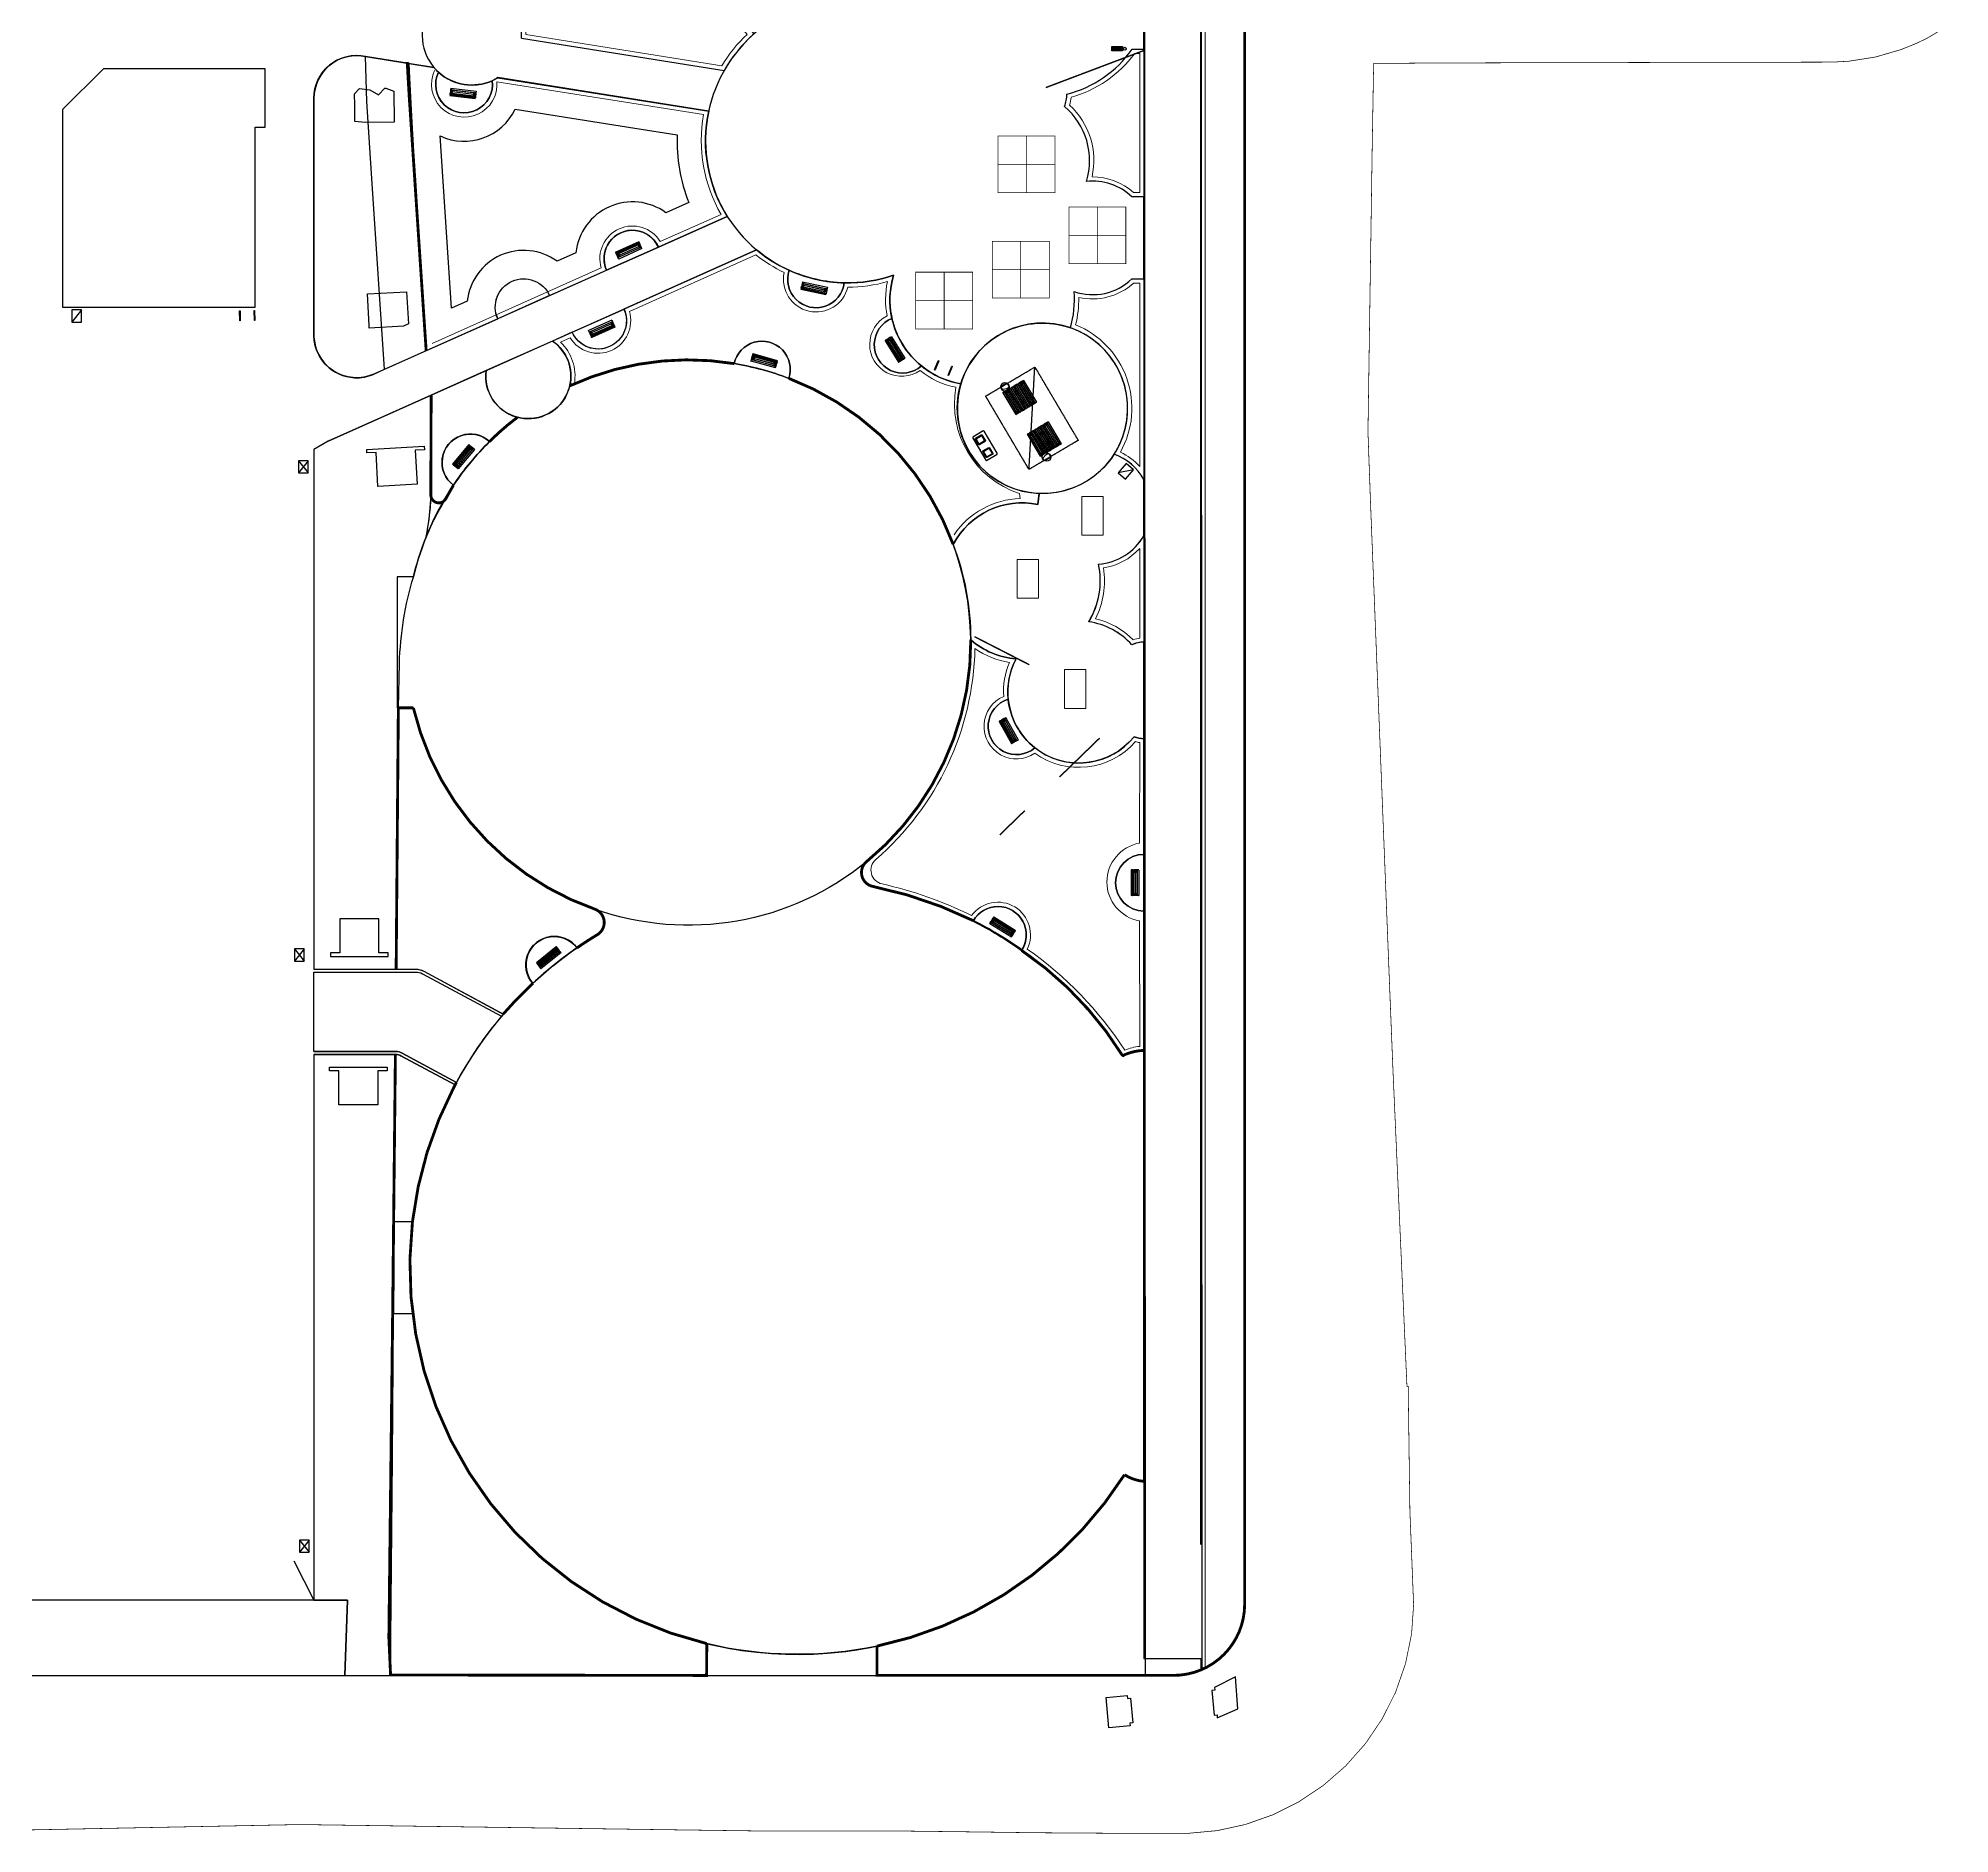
# Model space of a CAD drawing. Header units: millimetres. Extents: x 246416442 to 246896683, y 7418963194 to 7419503218.
# Drawn here: x 246744744 to 246879386, y 7419225736 to 7419352172 of the extents above; entities that cross this region are included whole.
import ezdxf
from ezdxf.lldxf.tags import DXFTag

# ---------------------------------------------------------------- set-up
doc = ezdxf.new("R2010")
doc.units = ezdxf.units.MM
doc.set_wipeout_variables(frame=1)
for name, pattern in [('24523-00-SURVEY$0$PHANTOM', [2.5, 1.25, -0.25, 0.25, -0.25, 0.25, -0.25]), ('DASHED', [0.75, 0.5, -0.25]), ('DASHED2', [9.525, 6.35, -3.175])]:
    doc.linetypes.add(name, pattern=pattern)
for name, color, linetype in [('1', 7, 'Continuous'), ('H-P-FOUNTAIN', 160, 'Continuous'), ('L-ANNO-TEXT', 1, 'Continuous'), ('L-D-BBQ', 7, 'Continuous'), ('L-EDGE-CONCRETE', 1, 'CONCRETE_EDGE_SHORT'), ('L-FB-BIKE PARKING', 1, 'Continuous'), ('L-FT-TABLE', 1, 'Continuous'), ('L-Hatch Boundary', 1, 'Continuous'), ('L-HS-CONCRETE PATH', 2, 'Continuous'), ('L-ROOT BARRIER', 94, '24523-00-SURVEY$0$PHANTOM'), ('L-ST-SHELTER', 6, 'DASHED2'), ('L-TURF LINES', 2, 'Continuous'), ('L-WB-BIN', 1, 'Continuous'), ('L-X-E.BBQ', 1, 'Continuous'), ('SHELTER FOUNDATIONS', 6, 'Continuous'), ('SHELTER OUTLINES', 10, 'DASHED')]:
    doc.layers.add(name, color=color, linetype=linetype)
doc.layers.add('L-ANNO-NONPLOT', color=4, linetype='Continuous', lineweight=5, plot=False)
for name, color, linetype, lineweight in [('L-SUB-SOIL DRAINAGE', 170, 'SUBSOIL', 20), ('L-X.EP-HANDBALL', 1, 'Continuous', 5), ('L-X.EP-TABLE TENNIS', 1, 'Continuous', 15)]:
    doc.layers.add(name, color=color, linetype=linetype, lineweight=lineweight)
doc.styles.get("Standard").update_dxf_attribs({"font": 'arial.ttf'})
doc.linetypes.add('CONCRETE_EDGE_SHORT', pattern='A,0.5,-0.2,["CE",Standard,S=0.1,R=0,X=-0.05,Y=-0.05],-0.2', length=0.9)
tags = doc.linetypes.add('SUBSOIL', pattern='A,12.7,-5.08,["SSD",Standard,S=2.54,R=0,X=-2.54,Y=-1.27],-6.35', length=24.13).pattern_tags.tags
tags[6] = DXFTag(74, 10)

# ---------------------------------------------------------------- blocks, each defined once
blk = doc.blocks.new('L-SP-HANDBALL')
at = {"layer": 'L-X.EP-HANDBALL', "ltscale": 0.1, "const_width": 50, "flags": 128}
blk.add_lwpolyline([(2000, 2000), (-2000, 2000), (-2000, -2000), (2000, -2000)], close=True, dxfattribs=at)
for points in [[(0, -2000), (0, 2000)], [(-2000, 0), (2000, 0)]]:
    blk.add_lwpolyline(points, dxfattribs=at)
blk = doc.blocks.new('UrbanFF_Apollo280')
at = {"layer": 'H-P-FOUNTAIN', "ltscale": 0.1}
h = blk.add_hatch(color=256, dxfattribs=at)
h.dxf.hatch_style = 1
h.paths.add_polyline_path([(-487, 95.5), (0, 95.5), (0, -95.5), (-487, -95.5)])
blk.add_lwpolyline([(-487, 95.5), (0, 95.5), (0, -95.5), (-487, -95.5)], close=True, dxfattribs=at)
at = {"layer": 'H-P-FOUNTAIN', "ltscale": 0.1, "flags": 128}
blk.add_lwpolyline([(0, 0), (29.5, 0)], dxfattribs=at)
at = {"layer": 'H-P-FOUNTAIN', "ltscale": 0.1}
blk.add_circle((97, 0), 67.5, dxfattribs=at)
blk = doc.blocks.new('Bench Seat')
at = {"layer": '1', "color": 7, "linetype": 'Continuous'}
for p, q in [((0, 523.049778), (0, 425.049778)), ((0, 408.049778), (0, 310.049778)), ((0, 293.049778), (0, 195.049778)), ((0, 102.017478), (0, 178.049778)), ((0, 102.017478), (0, 80.049778)), ((0, 80.049778), (0, 6)), ((5.585701, 29.880946), (1794.668938, 29.880946)), ((6, 529.049778), (1794, 529.049778)), ((6, 419.049778), (1794, 419.049778)), ((6, 414.049778), (75, 414.049778)), ((6, 304.049778), (75, 304.049778)), ((6, 299.049778), (75, 299.049778)), ((6, 189.049778), (75, 189.049778)), ((6, 184.049778), (1794, 184.049778)), ((6, 108.017478), (1794, 108.017478)), ((6, 81.171261), (1794, 81.171261)), ((6, 54.325045), (1794, 54.325045)), ((6, 0), (1794, 0)), ((75, 419.049778), (75, 184.027787)), ((125, 419.049778), (125, 184.027787)), ((125, 414.049778), (1675, 414.049778)), ((125, 304.049778), (1675, 304.049778)), ((125, 299.049778), (1675, 299.049778)), ((125, 189.049778), (1675, 189.049778)), ((1675, 419.049778), (1675, 184.027787)), ((1725, 419.049778), (1725, 184.027787)), ((1794, 414.049778), (1725, 414.049778)), ((1794, 304.049778), (1725, 304.049778)), ((1794, 299.049778), (1725, 299.049778)), ((1794, 189.049778), (1725, 189.049778)), ((1800, 523.049778), (1800, 425.049778)), ((1800, 408.049778), (1800, 310.049778)), ((1800, 293.049778), (1800, 195.049778)), ((1800, 178.049778), (1800, 80.049778)), ((1800, 80.049778), (1800, 6))]:
    blk.add_line(p, q, dxfattribs=at)
at = {"layer": '1', "color": 7, "linetype": 'DASHED'}
for p, q in [((65, 411.538783), (50, 396.538783)), ((50, 396.538783), (50, 206.538783)), ((50, 206.538783), (65, 191.538783)), ((135, 411.538783), (65, 411.538783)), ((65, 191.538783), (135, 191.538783)), ((150, 396.538783), (135, 411.538783)), ((135, 191.538783), (150, 206.538783)), ((150, 206.538783), (150, 396.538783)), ((1650, 396.538783), (1665, 411.538783)), ((1650, 206.538783), (1650, 396.538783)), ((1665, 191.538783), (1650, 206.538783)), ((1665, 411.538783), (1735, 411.538783)), ((1735, 191.538783), (1665, 191.538783)), ((1735, 411.538783), (1750, 396.538783)), ((1750, 206.538783), (1735, 191.538783)), ((1750, 396.538783), (1750, 206.538783))]:
    blk.add_line(p, q, dxfattribs=at)
at = {"layer": '1', "color": 7, "linetype": 'Continuous'}
for centre, start, end in [((6, 523.049778), 90, 180), ((6, 425.049778), 180, 270), ((6, 408.049778), 90, 180), ((6, 310.049778), 180, 270), ((6, 293.049778), 90, 180), ((6, 195.049778), 180, 270), ((6, 178.049778), 90, 180), ((6, 102.017478), 90, 180), ((6, 75.171261), 90, 180), ((6, 48.325045), 90, 180), ((6, 6), 180, 270), ((1794, 523.049778), 0, 90), ((1794, 425.049778), 270, 0), ((1794, 178.049778), 0, 90), ((1794, 102.017478), 0, 90), ((1794, 75.171261), 0, 90), ((1794, 48.325045), 0, 90), ((1794, 6), 270, 0)]:
    blk.add_arc(centre, 6, start, end, dxfattribs=at)
at = {"layer": '1', "color": 7, "linetype": 'Continuous', "extrusion": (0, 0, -1)}
for centre, start, end in [((-1794, 408.049778), 90, 180), ((-1794, 310.049778), 180, 270), ((-1794, 293.049778), 90, 180), ((-1794, 195.049778), 180, 270)]:
    blk.add_arc(centre, 6, start, end, dxfattribs=at)
blk = doc.blocks.new('Single Bin')
blk.add_wipeout([(393, -555), (-306, -1049), (-698, -494), (0, 0)]).dxf.layer = 'L-WB-BIN'
at = {"layer": 'L-WB-BIN'}
blk.add_lwpolyline([(0, 0), (-698, -494), (-306, -1049), (393, -555)], close=True, dxfattribs=at)
at = {"layer": 'L-WB-BIN', "flags": 128}
for points in [[(0, 0), (-306, -1049)], [(393, -555), (-698, -494)]]:
    blk.add_lwpolyline(points, dxfattribs=at)
blk = doc.blocks.new('WASTE-BIN SINGLE')
blk.add_wipeout([(246715081, 7419366940), (246715081, 7419366085), (246714401, 7419366085), (246714401, 7419366940)]).dxf.layer = 'L-WB-BIN'
at = {"layer": 'L-WB-BIN'}
blk.add_lwpolyline([(246714401, 7419366940), (246714401, 7419366085), (246715081, 7419366085), (246715081, 7419366940)], close=True, dxfattribs=at)
at = {"layer": 'L-WB-BIN', "flags": 128}
blk.add_lwpolyline([(246715081, 7419366940), (246714401, 7419366085)], dxfattribs=at)
blk = doc.blocks.new('GOSSI-Monaco-Table (1800mm)')
at = {"layer": '1', "color": 7, "linetype": 'Continuous'}
for p, q in [((-900, 846), (-900, 748)), ((-900, 632), (-900, 730)), ((-900, 518), (-900, 616)), ((-900, 402), (-900, 500)), ((-900, 337), (-900, 239)), ((-900, 222), (-900, 124)), ((-900, 107), (-900, 9)), ((894, 852), (-894, 852)), ((894, 742), (-894, 742)), ((894, 736), (-894, 736)), ((894, 626), (-894, 626)), ((894, 622), (-894, 622)), ((894, 512), (-894, 512)), ((894, 506), (-894, 506)), ((894, 396), (-894, 396)), ((894, 343), (-894, 343)), ((894, 233), (-894, 233)), ((894, 228), (-894, 228)), ((894, 118), (-894, 118)), ((894, 113), (-894, 113)), ((894, 3), (-894, 3)), ((-894, 3), (-894, -2)), ((900, 846), (900, 748)), ((900, 632), (900, 730)), ((900, 518), (900, 616)), ((900, 402), (900, 500)), ((900, 337), (900, 239)), ((900, 222), (900, 124)), ((900, 107), (900, 9)), ((-906, -402), (-906, -500)), ((-906, -616), (-906, -518)), ((-906, -730), (-906, -632)), ((-906, -846), (-906, -748)), ((-900, -106), (-900, -8)), ((-900, -221), (-900, -123)), ((-900, -336), (-900, -238)), ((894, -2), (-894, -2)), ((894, -112), (-894, -112)), ((894, -117), (-894, -117)), ((894, -227), (-894, -227)), ((894, -232), (-894, -232)), ((894, -342), (-894, -342)), ((894, -396), (-894, -396)), ((894, -506), (-894, -506)), ((894, -512), (-894, -512)), ((894, -622), (-894, -622)), ((894, -626), (-894, -626)), ((894, -736), (-894, -736)), ((894, -742), (-894, -742)), ((894, -852), (-894, -852)), ((900, -106), (900, -8)), ((900, -221), (900, -123)), ((900, -336), (900, -238)), ((900, -402), (900, -500)), ((900, -616), (900, -518)), ((900, -730), (900, -632)), ((900, -846), (900, -748))]:
    blk.add_line(p, q, dxfattribs=at)
at = {"layer": '1', "color": 7, "linetype": 'DASHED'}
for p, q in [((-850, 719), (-835, 734)), ((-850, 529), (-850, 719)), ((-835, 514), (-850, 529)), ((-835, 734), (-765, 734)), ((-765, 514), (-835, 514)), ((-765, 734), (-750, 719)), ((-750, 529), (-765, 514)), ((-750, 719), (-750, 529)), ((-492, 98), (-342, 98)), ((-492, -97), (-492, 98)), ((-342, -97), (-342, 98)), ((343, -97), (343, 98)), ((493, 98), (343, 98)), ((493, -97), (493, 98)), ((765, 734), (750, 719)), ((750, 719), (750, 529)), ((750, 529), (765, 514)), ((835, 734), (765, 734)), ((765, 514), (835, 514)), ((850, 719), (835, 734)), ((835, 514), (850, 529)), ((850, 529), (850, 719)), ((-856, -529), (-841, -514)), ((-856, -719), (-856, -529)), ((-841, -734), (-856, -719)), ((-841, -514), (-771, -514)), ((-771, -734), (-841, -734)), ((-771, -514), (-756, -529)), ((-756, -719), (-771, -734)), ((-756, -529), (-756, -719)), ((-492, -97), (-342, -97)), ((493, -97), (343, -97)), ((765, -514), (750, -529)), ((750, -529), (750, -719)), ((750, -719), (765, -734)), ((835, -514), (765, -514)), ((765, -734), (835, -734)), ((850, -529), (835, -514)), ((835, -734), (850, -719)), ((850, -719), (850, -529))]:
    blk.add_line(p, q, dxfattribs=at)
at = {"layer": '1', "color": 7, "linetype": 'Continuous', "extrusion": (0, 0, -1)}
for centre, start, end in [((894, 846), 0, 90), ((894, 748), 270, 0), ((894, 730), 0, 90), ((894, 632), 270, 0), ((894, 616), 0, 90), ((894, 518), 270, 0), ((894, 337), 0, 90), ((894, 239), 270, 0), ((894, 222), 0, 90), ((894, 124), 270, 0), ((894, 107), 0, 90), ((894, 9), 270, 0), ((-894, 500), 90, 180), ((-894, 402), 180, 270), ((900, -402), 0, 90), ((900, -500), 270, 0), ((900, -518), 0, 90), ((900, -616), 270, 0), ((900, -632), 0, 90), ((900, -730), 270, 0), ((894, -8), 0, 90), ((894, -106), 270, 0), ((894, -123), 0, 90), ((894, -221), 270, 0), ((-894, -238), 90, 180), ((-894, -336), 180, 270), ((-894, -748), 90, 180), ((-894, -846), 180, 270)]:
    blk.add_arc(centre, 6, start, end, dxfattribs=at)
at = {"layer": '1', "color": 7, "linetype": 'Continuous'}
for centre, start, end in [((-894, 500), 90, 180), ((-894, 402), 180, 270), ((894, 846), 0, 90), ((894, 748), 270, 0), ((894, 730), 0, 90), ((894, 632), 270, 0), ((894, 616), 0, 90), ((894, 518), 270, 0), ((894, 337), 0, 90), ((894, 239), 270, 0), ((894, 222), 0, 90), ((894, 124), 270, 0), ((894, 107), 0, 90), ((894, 9), 270, 0), ((-900, -748), 90, 180), ((-900, -846), 180, 270), ((-894, -238), 90, 180), ((-894, -336), 180, 270), ((894, -8), 0, 90), ((894, -106), 270, 0), ((894, -123), 0, 90), ((894, -221), 270, 0), ((894, -402), 0, 90), ((894, -500), 270, 0), ((894, -518), 0, 90), ((894, -616), 270, 0), ((894, -632), 0, 90), ((894, -730), 270, 0)]:
    blk.add_arc(centre, 6, start, end, dxfattribs=at)
blk = doc.blocks.new('GX_BBQ_Frontier x2')
at = {"layer": 'L-D-BBQ', "flags": 128}
for points in [[(900, 475), (-900, 475), (-950, 425), (-950, -425), (-900, -475), (900, -475), (950, -425), (950, 425)], [(-790, -315), (-790, 165), (-760, 195), (-280, 195), (-250, 165), (-250, -315), (-280, -345), (-760, -345)], [(-740, -295), (-740, 144), (-739, 145), (-301, 145), (-300, 144), (-300, -295), (-301, -295), (-739, -295)], [(250, -315), (250, 165), (280, 195), (760, 195), (790, 165), (790, -315), (760, -345), (280, -345)], [(300, -295), (300, 144), (301, 145), (739, 145), (740, 144), (740, -295), (739, -295), (301, -295)]]:
    blk.add_lwpolyline(points, close=True, dxfattribs=at)
for points in [[(-950, 425), (-950, -425)], [(950, -425), (950, 425)], [(-900, -475), (900, -475)], [(-900, -475), (900, -475)]]:
    blk.add_lwpolyline(points, dxfattribs=at)
at = {"layer": 'L-ANNO-TEXT', "insert": (-102, -387), "char_height": 50, "attachment_point": 1}
blk.add_mtext_dynamic_manual_height_columns('{\\fArial Narrow|b1|i0|c0|p34;FRONT}', width=200.33, gutter_width=17.5, heights=[52.1], dxfattribs=at)
blk = doc.blocks.new('GX_Shelter_Riverside_6x4')
at = {"layer": 'SHELTER FOUNDATIONS'}
for points in [[(-3041, 299), (-3040, 724, -0.4429807), (-2990, 774), (-2858, 775, -0.3220332), (-2809, 741), (-2713, 474), (-2709, 457), (-2709, 299, -0.4142136), (-2760, 248), (-2990, 248, -0.4155926), (-3041, 299)], [(2709, 299, 0.4142136), (2760, 248), (2995, 248, 0.4015829), (3040, 299), (3041, 724, 0.4142136), (2990, 775), (2857, 774, 0.3327199), (2809, 741), (2712, 474), (2709, 457), (2709, 299)]]:
    blk.add_lwpolyline(points, format="xyb", dxfattribs=at)
for centre in [(-2875, 515), (2875, 515)]:
    blk.add_circle(centre, 300, dxfattribs=at)
at = {"layer": 'SHELTER OUTLINES', "color": 252, "flags": 128}
blk.add_lwpolyline([(3000, -2000), (-3000, -2000), (-3000, 2022), (3000, 2022), (3000, -2000)], close=True, dxfattribs=at)
blk.add_lwpolyline([(-3000, 2022), (3000, -2000)], dxfattribs=at)

msp = doc.modelspace()

# ---------------------------------------------------------------- linework, layer by layer
at = {"layer": 'L-EDGE-CONCRETE', "ltscale": 25, "const_width": 200, "flags": 128}
for points in [[(246770732, 7419350506), (246770866, 7419348193), (246772068, 7419330187)], [(246791836, 7419239124), (246791819, 7419236885), (246769562, 7419236918), (246769441, 7419239520), (246769707, 7419262376), (246769902, 7419280618)]]:
    msp.add_lwpolyline(points, dxfattribs=at)
for points in [[(246793768, 7419329260, 0.1501897), (246782182, 7419327692)], [(246809190, 7419316531, 0.2163126), (246797617, 7419328220)], [(246772419, 7419327037), (246772395, 7419319970, 0.7909455), (246773488, 7419319817), (246773983, 7419320684)], [(246778500, 7419325481, 0.0359497), (246776531, 7419323773)], [(246770109, 7419305016), (246771167, 7419305016, 0.2552672), (246783940, 7419290847, -0.6344461), (246784126, 7419289047, 0.0155402), (246782698, 7419288124, 0.0155402)]]:
    msp.add_lwpolyline(points, format="xyb", dxfattribs=at)
at = {"layer": 'L-EDGE-CONCRETE', "linetype": 'CONCRETE_EDGE_SHORT', "ltscale": 25, "const_width": 200, "flags": 128}
for points in [[(246810430, 7419309812, -0.2262976), (246803100, 7419294201, 0.6345961), (246803537, 7419292444, -0.0640171), (246810610, 7419290033, -0.1108518)], [(246814008, 7419287939, -0.1053609), (246821121, 7419280526, -0.1051353), (246822569, 7419280895)]]:
    msp.add_lwpolyline(points, format="xyb", dxfattribs=at)
at = {"layer": 'L-EDGE-CONCRETE', "ltscale": 25, "flags": 128}
for points in [[(246769955, 7419286618, 200, 200, 0), (246770109, 7419305016, 0, 0, 0)], [(246777498, 7419283460, 200, 200, -0.023844), (246779593, 7419285620, 0, 0, 0)], [(246791836, 7419239124, 200, 200, -0.3794693), (246771102, 7419268826, 200, 200, -0.0914942), (246774028, 7419278320, 200, 200, -0.0034488), (246774201, 7419278648, 200, 200, -0.0034488)]]:
    msp.add_lwpolyline(points, format="xyseb", dxfattribs=at)
at = {"layer": 'L-FB-BIKE PARKING', "ltscale": 0.1, "flags": 128}
for points in [[(246758973, 7419332284, -0.9115334), (246758943, 7419332283), (246758927, 7419332973, -0.8293658), (246758957, 7419332973)], [(246759973, 7419332306), (246759957, 7419332996, -0.8293658), (246759987, 7419332996), (246760002, 7419332307, -0.9115334)], [(246807910, 7419328812, -0.9115334), (246807882, 7419328823), (246808140, 7419329462, -0.8293658), (246808168, 7419329451)], [(246808837, 7419328437), (246809095, 7419329077, -0.8293658), (246809123, 7419329065), (246808865, 7419328426, -0.9115334)]]:
    msp.add_lwpolyline(points, format="xyb", close=True, dxfattribs=at)
at = {"layer": 'L-Hatch Boundary', "flags": 128}
for points in [[(246826627, 7419246110), (246826627, 7419455961, -0.2954493), (246828990, 7419459611), (246856644, 7419472017, 0.0010524), (246856654, 7419472021, -0.0809765), (246860439, 7419473045, -0.0375207), (246863391, 7419473125, -0.1328762), (246867597, 7419471815), (246869374, 7419475070, 0.0841264), (246865949, 7419476513), (246865174, 7419475479, 0.0563621), (246860183, 7419475532, 0.0809765), (246855621, 7419474298), (246822675, 7419459518), (246822627, 7419455900), (246822627, 7419238093), (246826627, 7419238089)], [(246778787, 7419352374, 1.628402), (246773220, 7419349550, 1)]]:
    msp.add_lwpolyline(points, format="xyb", dxfattribs=at)
for points in [[(246817032, 7419347369, 0.1015856), (246817196, 7419348239, 0.1802333), (246821799, 7419351400), (246822628, 7419351400), (246822627, 7419360604), (246821800, 7419360600, 0.8097873), (246807405, 7419354459, 0.1339414), (246806488, 7419353751, 0.158128), (246800413, 7419354858, 0.1704275), (246799484, 7419356615, -0.0961012), (246794507, 7419353811, 0.147253), (246795159, 7419352472, 0.822178), (246804989, 7419335487, 0.4513273), (246809732, 7419327840, -0.4267788), (246817449, 7419331780, 0.0924046), (246817710, 7419334332, 0.2810224), (246821780, 7419335229), (246822628, 7419335229), (246822628, 7419341004), (246821777, 7419341004, 0.2216141), (246818578, 7419342091, 0.2997248)], [(246767167, 7419350952, 0.4142136), (246764167, 7419347952), (246764167, 7419331137, 0.38711), (246767017, 7419328268, 0.1224289), (246768390, 7419328525), (246769139, 7419328859), (246768269, 7419341929), (246767900, 7419347710), (246767797, 7419350889)], [(246776531, 7419323773, 0.0250356), (246775184, 7419322300, 0.0258306), (246773992, 7419320700, -1.0533388), (246776531, 7419323773)]]:
    msp.add_lwpolyline(points, format="xyb", close=True, dxfattribs=at)
at = {"layer": 'L-Hatch Boundary'}
for points in [[(246764167, 7419347952), (246764167, 7419331137, 0.38711), (246767017, 7419328268, 0.1178312), (246768390, 7419328525), (246769138, 7419328863), (246772093, 7419330179), (246771649, 7419337156), (246771331, 7419342156), (246771201, 7419344202), (246771071, 7419346249), (246770923, 7419349370), (246770879, 7419350391), (246767797, 7419350889, 0.476827), (246764167, 7419347952)], [(246780765, 7419334050), (246784774, 7419335836, -0.9974578), (246788436, 7419337470), (246793279, 7419339627, -0.1953735), (246791968, 7419347040), (246777127, 7419349397, -0.045761), (246776722, 7419349182, -1.3414788), (246772935, 7419349783, -0.0300487), (246772618, 7419350110), (246770802, 7419350404), (246770883, 7419347996), (246770981, 7419346249), (246771118, 7419344202), (246771253, 7419342162), (246772053, 7419330161), (246777107, 7419332420, -0.9970289), (246780765, 7419334050)], [(246776722, 7419349182, -1.3401645), (246772933, 7419349779, 0.29722), (246776722, 7419349182)], [(246774962, 7419333652), (246773857, 7419333158), (246773051, 7419345291, 0.4105847), (246778342, 7419347179), (246786769, 7419345840), (246789754, 7419345366, 0.1016364), (246790559, 7419340605), (246788950, 7419339888, 0.5773575), (246782622, 7419337067), (246781286, 7419336472, 0.5767756), (246774962, 7419333652)], [(246784774, 7419335836, -1.0000155), (246788427, 7419337466), (246784774, 7419335836)], [(246809190, 7419316531, -0.3326777), (246815149, 7419319343), (246815243, 7419320118, -0.4903152), (246809732, 7419327840, -0.1296213), (246806950, 7419329099, -1.1858523), (246804878, 7419332444, -0.1290668), (246804988, 7419335486, -0.0905234), (246801518, 7419334950, -1.1053404), (246797636, 7419335831, -0.0687871), (246795342, 7419337267), (246786004, 7419333100, -1), (246782351, 7419331469), (246780966, 7419330852, -0.3089134), (246782182, 7419327692, -0.1503622), (246793768, 7419329260, -1.0533407), (246797617, 7419328220, -0.2163133)], [(246777111, 7419332422, -0.9987952), (246780766, 7419334047), (246777111, 7419332422)], [(246801519, 7419334949, -1.1052079), (246797636, 7419335831, 0.1004964), (246801519, 7419334949)], [(246786004, 7419333100, -0.9999857), (246782351, 7419331469), (246786004, 7419333100)], [(246806950, 7419329099, -1.1858523), (246804878, 7419332444, 0.1685186), (246806950, 7419329099)], [(246776287, 7419328764, 1.7801831), (246780966, 7419330852), (246776287, 7419328764)], [(246793768, 7419329260, -1.0533407), (246797617, 7419328220, 0.0502166), (246793768, 7419329260)], [(246773992, 7419320700, -1.0533388), (246776531, 7419323773, 0.0250356), (246775184, 7419322300, 0.0258306)], [(246814945, 7419302202, -1.2249976), (246813064, 7419305635, 0.2033358), (246814945, 7419302202)], [(246822627, 7419290702, -1), (246822627, 7419294702), (246822627, 7419290702)], [(246810615, 7419290039, -1.0168622), (246814031, 7419287975, 0.0366718), (246810615, 7419290039)], [(246779580, 7419285607, -1.0391112), (246782683, 7419288114, 0.0365788), (246779580, 7419285607)], [(246824894, 7419236889), (246814216, 7419236889), (246803819, 7419236889), (246803819, 7419238952, 0.2022985), (246821256, 7419251018, 0.1225284), (246822627, 7419250552), (246822627, 7419246104), (246822627, 7419238089), (246826632, 7419238089), (246826632, 7419237239, -0.0994705)], [(246791819, 7419236889), (246803819, 7419236889), (246803819, 7419238948, -0.1108547), (246791819, 7419239128)]]:
    msp.add_lwpolyline(points, format="xyb", close=True, dxfattribs=at)
msp.add_lwpolyline([(246770802, 7419350404), (246770845, 7419349001), (246770883, 7419347996), (246770923, 7419347194), (246771252, 7419342148), (246772053, 7419330161)], dxfattribs=at)
for points in [[(246767030, 7419348249), (246767379, 7419348644), (246768109, 7419348539), (246768712, 7419348198), (246769155, 7419348664), (246769237, 7419348666), (246769789, 7419348450), (246769818, 7419346266), (246767773, 7419346249), (246767054, 7419346316), (246767037, 7419347469), (246767030, 7419348249)], [(246768058, 7419331953), (246767938, 7419334170), (246770692, 7419334309), (246770821, 7419332068), (246770477, 7419331887), (246768062, 7419331755), (246768058, 7419331953)]]:
    msp.add_lwpolyline(points, close=True, dxfattribs=at)
at = {"layer": 'L-Hatch Boundary', "ltscale": 0.1, "transparency": 33554687}
for points in [[(246809732, 7419327840, -0.1296213), (246806950, 7419329099, -1.1858523), (246804878, 7419332444, -0.1290668), (246804988, 7419335486, -0.0905234), (246801518, 7419334950, -1.1053404), (246797636, 7419335831, -0.0687871), (246795342, 7419337267), (246786003, 7419333100, -1), (246782351, 7419331469), (246780966, 7419330852, -0.3089134), (246782182, 7419327692, -0.1503622), (246793768, 7419329260, -1.0533407), (246797617, 7419328220, -0.2164261), (246809190, 7419316531, -0.3326777), (246815149, 7419319343), (246815243, 7419320118, -0.4903152)], [(246778500, 7419325481, -0.3772222), (246776287, 7419328764), (246772417, 7419327037), (246772417, 7419322719), (246772397, 7419320011), (246772347, 7419319156), (246772237, 7419318156), (246772044, 7419317002, -0.0526372), (246773992, 7419320700, -1.0416954), (246776498, 7419323803, -0.0138952)], [(246777497, 7419283461, -0.0231824), (246779576, 7419285612, -1.0400356), (246782683, 7419288114, -0.0157071), (246784126, 7419289047, 0.6344461), (246783940, 7419290847, -0.2552683), (246771167, 7419305016), (246770109, 7419305016), (246770002, 7419292166), (246770002, 7419286618), (246771394, 7419286618), (246771652, 7419286573), (246771894, 7419286475)], [(246769918, 7419280618), (246769837, 7419272166), (246769809, 7419268824), (246769802, 7419268824), (246769682, 7419252190), (246769587, 7419242023), (246769537, 7419236880), (246783079, 7419236889), (246791819, 7419236889), (246791819, 7419239128, -0.4901075), (246774114, 7419278484), (246770294, 7419280523, 0.1230413)]]:
    msp.add_lwpolyline(points, format="xyb", close=True, dxfattribs=at)
at = {"layer": 'L-Hatch Boundary'}
for points in [[(246772417, 7419321656, -0.0497311), (246772077, 7419317156, -0.0229031), (246773992, 7419320700, -1.0533215), (246776531, 7419323773, -0.0307553), (246778500, 7419325481, -0.3772939), (246776287, 7419328764), (246772417, 7419327037), (246772417, 7419321656)], [(246803100, 7419294201, -0.262894), (246783942, 7419290846, -0.6330754), (246784125, 7419289048, 0.2321352), (246771102, 7419268826), (246769809, 7419268836), (246769756, 7419262376), (246771118, 7419262376, 0.0414507), (246772033, 7419257949, 0.6439476), (246821255, 7419251018, 0.122544), (246822627, 7419250552), (246822627, 7419280894, 0.1508878), (246821155, 7419280473, 0.2094932), (246803298, 7419292491, -0.5332991), (246803100, 7419294201)]]:
    msp.add_lwpolyline(points, format="xyb", dxfattribs=at)
at = {"layer": 'L-Hatch Boundary', "color": 254}
msp.add_lwpolyline([(246767887, 7419323223), (246771931, 7419323443), (246771945, 7419323194), (246771301, 7419323158), (246771431, 7419320762), (246768675, 7419320612), (246768545, 7419323008), (246767901, 7419322973), (246767901, 7419323223)], close=True, dxfattribs=at)
at = {"layer": 'L-Hatch Boundary', "transparency": 33554623, "flags": 128}
for points in [[(246822627, 7419317165), (246822630, 7419309653, 0.1005901), (246821777, 7419309453, 0.1772539), (246818740, 7419311082, 0.1919177), (246819422, 7419315137, 0.2527305), (246822627, 7419317163, -8.9810823)], [(246822627, 7419302849, -0.0817373), (246821926, 7419302986, -0.4103722), (246814945, 7419302202, -1.2249976), (246813064, 7419305635, -0.148045), (246813620, 7419308471, -0.1627113), (246810425, 7419309817, -0.2280981), (246803100, 7419294201, 0.6345961), (246803537, 7419292444, -0.0687085), (246810593, 7419290002, -1.0390756), (246814008, 7419287939, -0.0952832), (246821155, 7419280473, -0.1515068), (246822627, 7419280894), (246822627, 7419290702, -0.999952), (246822627, 7419294702)]]:
    msp.add_lwpolyline(points, format="xyb", close=True, dxfattribs=at)
at = {"layer": 'L-Hatch Boundary', "color": 254}
for points in [[(246765338, 7419287521), (246769388, 7419287521), (246769388, 7419287771), (246768743, 7419287771), (246768743, 7419290171), (246765983, 7419290171), (246765983, 7419287771), (246765338, 7419287771), (246765338, 7419287521)], [(246765267, 7419279718), (246769317, 7419279718), (246769317, 7419279468), (246768672, 7419279468), (246768672, 7419277068), (246765912, 7419277068), (246765912, 7419279468), (246765267, 7419279468), (246765267, 7419279718)], [(246827573, 7419234086), (246827773, 7419234105), (246827791, 7419233906), (246829239, 7419234531), (246829083, 7419236790), (246827590, 7419236041), (246827608, 7419235842), (246827409, 7419235823), (246827573, 7419234086)], [(246819958, 7419235320), (246821452, 7419235461), (246821471, 7419235262), (246821670, 7419235281), (246821834, 7419233543), (246821635, 7419233525), (246821654, 7419233326), (246820160, 7419233184), (246819958, 7419235320)]]:
    msp.add_lwpolyline(points, dxfattribs=at)
at = {"layer": 'L-Hatch Boundary', "transparency": 33554687}
msp.add_lwpolyline([(246791819, 7419239128), (246791819, 7419236889), (246803819, 7419236889), (246803819, 7419238948, -0.111091), (246791819, 7419239128)], format="xyb", dxfattribs=at)
msp.add_lwpolyline([(246617843, 7419236889), (246824706, 7419236889)], dxfattribs=at)
at = {"layer": 'L-HS-CONCRETE PATH'}
for p, q in [((246821799, 7419351400), (246822670, 7419351400)), ((246822674, 7419341004), (246821777, 7419341004)), ((246821779, 7419335229), (246822677, 7419335229))]:
    msp.add_line(p, q, dxfattribs=at)
at = {"layer": 'L-HS-CONCRETE PATH', "color": 6, "ltscale": 0.5}
msp.add_line((246765167, 7419323801), (246795342, 7419337267), dxfattribs=at)
at = {"layer": 'L-HS-CONCRETE PATH', "flags": 128}
for points in [[(246822719, 7419236889), (246825089, 7419236903, 0.084531), (246826719, 7419237307), (246826627, 7419454175, -0.2942989), (246827801, 7419455996), (246819802, 7419452370, -0.5450317), (246822627, 7419450548), (246822719, 7419236889)], [(246805476, 7419354225, 0.3747999), (246793061, 7419349904)], [(246817196, 7419348239, 0.1801836), (246821800, 7419351400)], [(246791968, 7419347040, 0.1952752), (246793277, 7419339630, 0.1952752)], [(246795342, 7419337267, 0.2620656), (246804988, 7419335487, 0.4513273), (246809732, 7419327840, -0.4267788), (246817448, 7419331780, 0.0924046), (246817709, 7419334332, 0.2810984), (246821780, 7419335229, 0.2810984)], [(246822627, 7419321095, 0.1774373), (246820533, 7419322881, -0.265255), (246815267, 7419320117, 0.0490245), (246815149, 7419319343, 0.3326777), (246809190, 7419316531, -0.0864008), (246810425, 7419309817, 0.1617076), (246813620, 7419308471, 0.9076356), (246821926, 7419302986, 0.9076356)], [(246821777, 7419309453, 0.17777), (246818740, 7419311082, 0.1940412), (246819420, 7419315140, 0.2521847), (246822627, 7419317165)]]:
    msp.add_lwpolyline(points, format="xyb", dxfattribs=at)
at = {"layer": 'L-HS-CONCRETE PATH', "ltscale": 0.5, "flags": 128}
for points in [[(246778782, 7419352172, 0.1505039), (246778301, 7419354155), (246780350, 7419356367)], [(246793277, 7419339630), (246768390, 7419328525, -0.5432328), (246764167, 7419331264), (246764167, 7419347952, -0.4619393), (246767646, 7419350913), (246772618, 7419350110)], [(246773194, 7419349570, 0.0000334), (246773194, 7419349569, 0.0000334)]]:
    msp.add_lwpolyline(points, format="xyb", dxfattribs=at)
for points in [[(246778782, 7419352172), (246793061, 7419349904)], [(246777125, 7419349395), (246791968, 7419347040)]]:
    msp.add_lwpolyline(points, dxfattribs=at)
at = {"layer": 'L-HS-CONCRETE PATH', "ltscale": 0.1}
for points in [[(246772935, 7419349783, 1.3414715), (246776722, 7419349182, -0.2982272)], [(246788427, 7419337466, 1), (246784774, 7419335836)], [(246797636, 7419335831, 1.1053404), (246801518, 7419334950, -0.1005274)], [(246786004, 7419333100, -1), (246782351, 7419331469)], [(246804878, 7419332444, 1.1858523), (246806950, 7419329099, -0.1694974)], [(246797617, 7419328220, 1.0533288), (246793768, 7419329260, -0.0502172)], [(246776531, 7419323773, 1.0533288), (246773992, 7419320700, -0.0502172)], [(246813064, 7419305635, 1.2254929), (246814947, 7419302203, -0.2037484)], [(246822627, 7419294702, 1), (246822627, 7419290702)], [(246814008, 7419287939, 1.0390753), (246810593, 7419290002, -0.0365802)], [(246782698, 7419288124, 1.0390753), (246779593, 7419285620, -0.0365802)]]:
    msp.add_lwpolyline(points, format="xyb", close=True, dxfattribs=at)
at = {"layer": 'L-HS-CONCRETE PATH', "ltscale": 7.5}
for points in [[(246777374, 7419283300, 0.0525136), (246774201, 7419278648)], [(246764167, 7419280818), (246769915, 7419280818, -0.1240203), (246770389, 7419280699), (246774201, 7419278648)], [(246764167, 7419280618), (246769915, 7419280618, -0.1240203), (246770294, 7419280523), (246774107, 7419278472)]]:
    msp.add_lwpolyline(points, format="xyb", dxfattribs=at)
msp.add_lwpolyline([(246777374, 7419283300), (246777507, 7419283456)], dxfattribs=at)
at = {"layer": 'L-HS-CONCRETE PATH', "color": 6, "ltscale": 0.5}
msp.add_arc((246775287, 7419352374), 3500, 220.3055, 301.66176, dxfattribs=at)
at = {"layer": 'L-HS-CONCRETE PATH'}
for centre, radius, start, end in [((246814996, 7419348204), 2200, 337.69457, 0.91053), ((246813797, 7419343556), 5000, 342.96128, 49.69413), ((246819010, 7419338115), 4000, 46.24214, 96.20919), ((246815478, 7419326113), 6000, 267.98414, 267.75373), ((246822694, 7419307454), 2200, 90.1773, 114.66062), ((246822694, 7419305048), 2200, 249.54754, 269.89903)]:
    msp.add_arc(centre, radius, start, end, dxfattribs=at)
at = {"layer": 'L-HS-CONCRETE PATH', "ltscale": 0.1}
msp.add_arc((246779263, 7419328382), 3000, 172.69837, 55.39972, dxfattribs=at)
at = {"layer": 'L-ROOT BARRIER', "ltscale": 7.5, "const_width": 100}
for points in [[(246822705, 7419351340), (246815710, 7419348695)], [(246810693, 7419310033), (246814555, 7419308054)], [(246819498, 7419302884), (246816681, 7419300153)], [(246812466, 7419296068), (246814238, 7419297786)]]:
    msp.add_lwpolyline(points, dxfattribs=at)
at = {"layer": 'L-SUB-SOIL DRAINAGE', "ltscale": 0.75}
for p, q in [((246821975, 7419351100), (246822327, 7419351100)), ((246822670, 7419351100), (246822670, 7419351100)), ((246822327, 7419341304), (246821895, 7419341304)), ((246822674, 7419341304), (246822674, 7419341304)), ((246821898, 7419334929), (246822327, 7419334929)), ((246822677, 7419334929), (246822677, 7419334929))]:
    msp.add_line(p, q, dxfattribs=at)
at = {"layer": 'L-SUB-SOIL DRAINAGE', "ltscale": 0.75, "flags": 128}
for points in [[(246826927, 7419237403), (246826927, 7419361148, 0.8769435), (246826927, 7419365708), (246826927, 7419372882, 0.3058333), (246835127, 7419369894, 0.3058333)], [(246817489, 7419348011, 0.1658876), (246821975, 7419351100, 0.1658876)], [(246772664, 7419349910, 1.2994243), (246777054, 7419349103), (246791613, 7419346793, 0.1786647), (246792844, 7419339766), (246788560, 7419337854, 0.8771078), (246784396, 7419335996), (246772481, 7419330680)], [(246821895, 7419341304, 0.1882426), (246818973, 7419342415, 0.2673318), (246817383, 7419347460, 0.2673318)], [(246809249, 7419317210, -0.2421241), (246813905, 7419319753), (246813860, 7419320112, -0.373586), (246809377, 7419327596, -0.1236304), (246806861, 7419328782, -1.0749787), (246804534, 7419332620, -0.1006955), (246804559, 7419335036, -0.0705781), (246801766, 7419334646, -0.9829133), (246797282, 7419335668, -0.0515195), (246795298, 7419336919), (246786382, 7419332940, -0.877055), (246782217, 7419331081), (246781529, 7419330774, -0.2454717), (246782513, 7419327853)], [(246822327, 7419334929), (246822327, 7419322020), (246822327, 7419322020, 0.0991952), (246820968, 7419323024, 0.4519959), (246817815, 7419331987, 0.067247), (246818031, 7419333927, 0.2462977), (246821898, 7419334929)], [(246786278, 7419333222, -0.0000288), (246786278, 7419333222, -0.0000288)], [(246821871, 7419309814, 0.1390576), (246819204, 7419311297, 0.1603877), (246819775, 7419314877, 0.1732506), (246822327, 7419316240), (246822327, 7419309927)], [(246822025, 7419302639, -0.3860065), (246814949, 7419301826, -1.1020691), (246812746, 7419305822, -0.1202982), (246813165, 7419308222, -0.1149847), (246810722, 7419309204, -0.2122911), (246803742, 7419294349, 0.6168008), (246804180, 7419292616, -0.0607935), (246810487, 7419290391, -0.9147066), (246814404, 7419288030, -0.0962704), (246821278, 7419280907)], [(246822327, 7419281181), (246822324, 7419290023, -0.8405905), (246822307, 7419295491), (246822327, 7419302575)]]:
    msp.add_lwpolyline(points, format="xyb", dxfattribs=at)
msp.add_lwpolyline([(246780382, 7419355959, 0.2449431), (246794297, 7419353428, 0.2498025), (246794678, 7419352444, 0.0730957), (246792903, 7419350233), (246779088, 7419352427, 0.116415), (246778669, 7419354110), (246780382, 7419355959)], format="xyb", close=True, dxfattribs=at)
for points in [[(246822327, 7419351100), (246822327, 7419341304)], [(246788701, 7419337588), (246788701, 7419337588)]]:
    msp.add_lwpolyline(points, dxfattribs=at)
at = {"layer": 'L-SUB-SOIL DRAINAGE', "ltscale": 0.75}
for centre, radius, start, end in [((246814996, 7419348204), 2500, 342.67557, 355.55975), ((246822694, 7419307454), 2500, 98.44698, 109.23705), ((246822694, 7419305048), 2500, 254.46832, 261.54786), ((246822627, 7419277895), 3300, 95.21655, 114.12709), ((246822627, 7419277895), 3300, 88.61032, 88.73892)]:
    msp.add_arc(centre, radius, start, end, dxfattribs=at)
at = {"layer": 'L-TURF LINES', "flags": 128}
for points in [[(246793768, 7419329260, 0.1501897), (246782182, 7419327692)], [(246809190, 7419316531, 0.2163126), (246797617, 7419328220)], [(246778500, 7419325481, 0.0359497), (246776531, 7419323773)], [(246772395, 7419319970, 0.7909455), (246773488, 7419319817), (246773983, 7419320684)], [(246810430, 7419309812, -0.2262976), (246803100, 7419294201, 0.6345961), (246803537, 7419292444, -0.0640171), (246810610, 7419290033, -0.1108518)], [(246770109, 7419305016), (246771167, 7419305016, 0.2552672), (246783940, 7419290847, -0.6344461), (246784126, 7419289047, 0.0155402), (246782698, 7419288124, 0.0155402)], [(246814008, 7419287939, -0.1053609), (246821121, 7419280526, -0.1051353), (246822569, 7419280895)], [(246777498, 7419283460, -0.023844), (246779593, 7419285620)], [(246791836, 7419239124, -0.3794693), (246771102, 7419268826, -0.0914942), (246774028, 7419278320, -0.0034488), (246774201, 7419278648, -0.0034488)], [(246803819, 7419238948, 0.2017316), (246821256, 7419251018, 0.1230807), (246822627, 7419250552)]]:
    msp.add_lwpolyline(points, format="xyb", dxfattribs=at)
for points in [[(246772395, 7419319970), (246772379, 7419320156)], [(246791836, 7419239124), (246791819, 7419236885)]]:
    msp.add_lwpolyline(points, dxfattribs=at)
at = {"layer": 'L-X.EP-TABLE TENNIS', "ltscale": 0.1}
for points in [[(246818252, 7419319912), (246819752, 7419319912), (246819752, 7419317172), (246818252, 7419317172)], [(246813700, 7419315477), (246815200, 7419315477), (246815200, 7419312737), (246813700, 7419312737)], [(246817041, 7419307717), (246818541, 7419307717), (246818541, 7419304977), (246817041, 7419304977)]]:
    msp.add_lwpolyline(points, close=True, dxfattribs=at)

# ---------------------------------------------------------------- block references
at = {"layer": 'H-P-FOUNTAIN', "xscale": 1.562981518848849, "yscale": 1.562981518848849, "zscale": 1.562981518848849}
msp.add_blockref('UrbanFF_Apollo280', (246821123, 7419351433), dxfattribs=at)
at = {"layer": 'L-ANNO-NONPLOT'}
msp.add_blockref('WASTE-BIN SINGLE', (32704, -33898), dxfattribs=at)
at = {"layer": 'L-FT-TABLE', "rotation": 120.5914354682521}
for p in [(246813870, 7419326874), (246815600, 7419323947)]:
    msp.add_blockref('GOSSI-Monaco-Table (1800mm)', p, dxfattribs=at)
at = {"layer": 'L-HS-CONCRETE PATH'}
for name, p, rotation in [('Bench Seat', (246773738, 7419348131), 353.1675801201839), ('Bench Seat', (246787055, 7419337840), 204.0490486923337), ('Bench Seat', (246798462, 7419334507), 347.7345001879615), ('Bench Seat', (246804392, 7419330875), 302.1575387923328), ('Bench Seat', (246796822, 7419329464), 164.5024225633831), ('Bench Seat', (246775069, 7419323564), 230.0654087034131), ('Single Bin', (246763067, 7419322421), 54.73609023558124), ('Bench Seat', (246812435, 7419304075), 298.9636561056419), ('Bench Seat', (246821727, 7419293602), 270), ('Bench Seat', (246813572, 7419289331), 148.4703547980907), ('Single Bin', (246762791, 7419288044), 54.73609023558124), ('Bench Seat', (246781240, 7419288190), 218.4995626980519), ('Single Bin', (246763146, 7419246416), 54.73609023558124)]:
    msp.add_blockref(name, p, dxfattribs=dict(at, rotation=rotation))
at = {"layer": 'L-HS-CONCRETE PATH', "xscale": -1, "rotation": 24.04904868101178}
msp.add_blockref('Bench Seat', (246785366, 7419331829), dxfattribs=at)
at = {"layer": 'L-ST-SHELTER', "rotation": 120.5914354682521}
msp.add_blockref('GX_Shelter_Riverside_6x4', (246814745, 7419325417), dxfattribs=at)
at = {"layer": 'L-X-E.BBQ', "rotation": 300.5914354682521}
msp.add_blockref('GX_BBQ_Frontier x2', (246811430, 7419323482), dxfattribs=at)
at = {"layer": 'L-X.EP-HANDBALL'}
for p in [(246814352, 7419343295), (246819352, 7419338295), (246813953, 7419335880), (246808554, 7419333700)]:
    msp.add_blockref('L-SP-HANDBALL', p, dxfattribs=at)

# ---------------------------------------------------------------- next in the draw order: linework, layer by layer
at = {"layer": 'L-Hatch Boundary'}
msp.add_lwpolyline([(246760026, 7419333225), (246760030, 7419345919), (246760728, 7419345919), (246760728, 7419350015), (246749333, 7419350015), (246746463, 7419347145), (246746463, 7419333225)], close=True, dxfattribs=at)
at = {"layer": 'L-Hatch Boundary', "color": 254}
msp.add_lwpolyline([(246769956, 7419286618), (246769961, 7419287156), (246770109, 7419305016), (246770183, 7419308156, -0.0631213), (246771167, 7419314233, -0.0347124), (246772037, 7419316986, -0.0365881), (246773308, 7419319603, -0.6490786), (246772397, 7419320011), (246772397, 7419320011, 0.0226838), (246772417, 7419321156), (246772417, 7419327037), (246769479, 7419325725), (246765167, 7419323801), (246764167, 7419323201), (246764167, 7419286618), (246769956, 7419286618), (246769961, 7419287156)], format="xyb", close=True, dxfattribs=at)
at = {"layer": 'L-Hatch Boundary'}
msp.add_lwpolyline([(246764167, 7419286418), (246771326, 7419286418, -0.1240203), (246771800, 7419286299), (246777374, 7419283300, 0.0511249), (246774201, 7419278648), (246770389, 7419280699, 0.1240203), (246769915, 7419280818), (246764167, 7419280818)], format="xyb", close=True, dxfattribs=at)
at = {"layer": 'L-Hatch Boundary', "color": 254}
msp.add_lwpolyline([(246769907, 7419280618), (246764167, 7419280618), (246764167, 7419242189), (246766539, 7419242190), (246766343, 7419236889), (246769537, 7419236880), (246769587, 7419242023), (246769630, 7419247156), (246769657, 7419250434), (246769762, 7419262576), (246769809, 7419268824)], close=True, dxfattribs=at)
at = {"layer": 'L-Hatch Boundary', "transparency": 33554687}
msp.add_lwpolyline([(246766539, 7419242190), (246765167, 7419242189), (246764467, 7419242189), (246622517, 7419242189), (246622517, 7419264650), (246617997, 7419264650), (246617896, 7419242189), (246617843, 7419236889), (246723135, 7419236874), (246766343, 7419236889)], close=True, dxfattribs=at)
at = {"layer": 'L-Hatch Boundary'}
msp.add_lwpolyline([(246762748, 7419244945), (246764167, 7419242188)], dxfattribs=at)
at = {"layer": 'L-HS-CONCRETE PATH', "ltscale": 7.5}
for points in [[(246764167, 7419286618), (246771326, 7419286618, -0.1240203), (246771894, 7419286475), (246777507, 7419283456)], [(246764167, 7419286418), (246771326, 7419286418, -0.1240203), (246771800, 7419286299), (246777374, 7419283300)]]:
    msp.add_lwpolyline(points, format="xyb", dxfattribs=at)

# ---------------------------------------------------------------- next in the draw order: block references
at = {"layer": 'L-ANNO-NONPLOT', "rotation": 319.1038824795697}
msp.add_blockref('WASTE-BIN SINGLE', (-4797051833, 1972560171), dxfattribs=at)

# ---------------------------------------------------------------- next in the draw order: linework, layer by layer
at = {"layer": 'L-EDGE-CONCRETE', "linetype": 'CONCRETE_EDGE_SHORT', "ltscale": 25, "flags": 128}
msp.add_lwpolyline([(246875113, 7419371071, 200, 200, 0), (246875115, 7419367396, 200, 200, 0), (246875122, 7419365686, 200, 200, -0.4068151), (246870487, 7419360893, 200, 200, 0), (246835804, 7419359651, 200, 200, 0.4651904), (246829719, 7419354512, 200, 200, 0), (246829719, 7419352640, 200, 200, 0), (246829719, 7419241889, 200, 200, -0.4142135), (246824719, 7419236889, 200, 200, 0), (246803819, 7419236888, 200, 200, 0), (246803819, 7419238948, 200, 200, 0.2017316), (246821256, 7419251018, 200, 200, 0.1230807), (246822627, 7419250552, 0, 0, 0)], format="xyseb", dxfattribs=at)
at = {"layer": 'L-Hatch Boundary', "const_width": 50, "flags": 128}
msp.add_lwpolyline([(246879361, 7419353110), (246877813, 7419352185), (246877045, 7419351814), (246875953, 7419351373), (246874145, 7419350847), (246872295, 7419350556), (246871153, 7419350491), (246870713, 7419350489), (246866855, 7419350481), (246861853, 7419350472), (246856851, 7419350462), (246851849, 7419350452), (246846851, 7419350439), (246841858, 7419350419), (246838810, 7419350395), (246838788, 7419349349), (246838702, 7419344358), (246838628, 7419339362), (246838553, 7419334362), (246838479, 7419329362), (246838406, 7419324438), (246838583, 7419319520), (246838780, 7419314525), (246838978, 7419309525), (246839175, 7419304525), (246839372, 7419299525), (246839570, 7419294525), (246839767, 7419289525), (246839965, 7419284525), (246840165, 7419279533), (246840386, 7419274539), (246840607, 7419269539), (246840828, 7419264539), (246841050, 7419259539), (246841152, 7419257246), (246841238, 7419257241), (246841345, 7419249448), (246841358, 7419248486), (246841515, 7419244525), (246841621, 7419241843), (246841476, 7419239798), (246841049, 7419237712), (246840352, 7419235706), (246839402, 7419233816), (246838219, 7419232074), (246836830, 7419230507), (246835261, 7419229140), (246833542, 7419227990), (246831704, 7419227070), (246829779, 7419226391), (246827798, 7419225958), (246825809, 7419225773), (246825690, 7419225775), (246824736, 7419225761), (246820076, 7419225774), (246815060, 7419225807), (246810052, 7419225874), (246805071, 7419225934), (246800089, 7419225937), (246795069, 7419225939), (246790050, 7419226007), (246785048, 7419226077), (246780048, 7419226147), (246775048, 7419226218), (246770048, 7419226288), (246769301, 7419226299), (246769301, 7419226299), (246765048, 7419226358), (246764125, 7419226371), (246764125, 7419226371), (246763192, 7419226385), (246760150, 7419226324), (246755150, 7419226225), (246750150, 7419226126), (246745150, 7419226027), (246740146, 7419225930)], dxfattribs=at)
at = {"layer": 'L-Hatch Boundary', "transparency": 33554623, "flags": 128}
msp.add_lwpolyline([(246822627, 7419335229), (246822627, 7419321095, 0.1774373), (246820533, 7419322881, 0.4845977), (246817448, 7419331780, 0.0927606), (246817709, 7419334332, 0.2810005), (246821781, 7419335229), (246822627, 7419335229, 0.4521457)], format="xyb", dxfattribs=at)
at = {"layer": 'L-Hatch Boundary', "flags": 128}
for points in [[(246769809, 7419268836), (246769756, 7419262376), (246771118, 7419262376, 0.7042337), (246821256, 7419251018, 0.1225284), (246822627, 7419250552), (246822627, 7419280895, 0.1501095), (246821155, 7419280473, 0.2031525), (246803537, 7419292444, -0.6345961), (246803100, 7419294201, 0.8816321), (246782182, 7419327692, -0.4215247), (246778500, 7419325481, 0.1737455), (246771167, 7419314235), (246770017, 7419314235), (246770017, 7419305016), (246771167, 7419305016, 0.255269), (246783940, 7419290847, -0.6180729), (246784165, 7419289072, 0.2325826), (246771102, 7419268826)], [(246822625, 7419321101, 0.1771076), (246820535, 7419322878, -0.2658555), (246815267, 7419320117, 0.0415337), (246815149, 7419319343, 0.3326777), (246809190, 7419316531, -0.0888198), (246810425, 7419309817, 0.1627113), (246813620, 7419308471, 0.907923), (246821926, 7419302986, 0.0817373), (246822627, 7419302849), (246822630, 7419309653, 0.1005901), (246821777, 7419309453, 0.1772539), (246818740, 7419311082, 0.194883), (246819422, 7419315137, 0.2532368), (246822627, 7419317165), (246822627, 7419321097)]]:
    msp.add_lwpolyline(points, format="xyb", close=True, dxfattribs=at)

doc.saveas('drawing.dxf')
